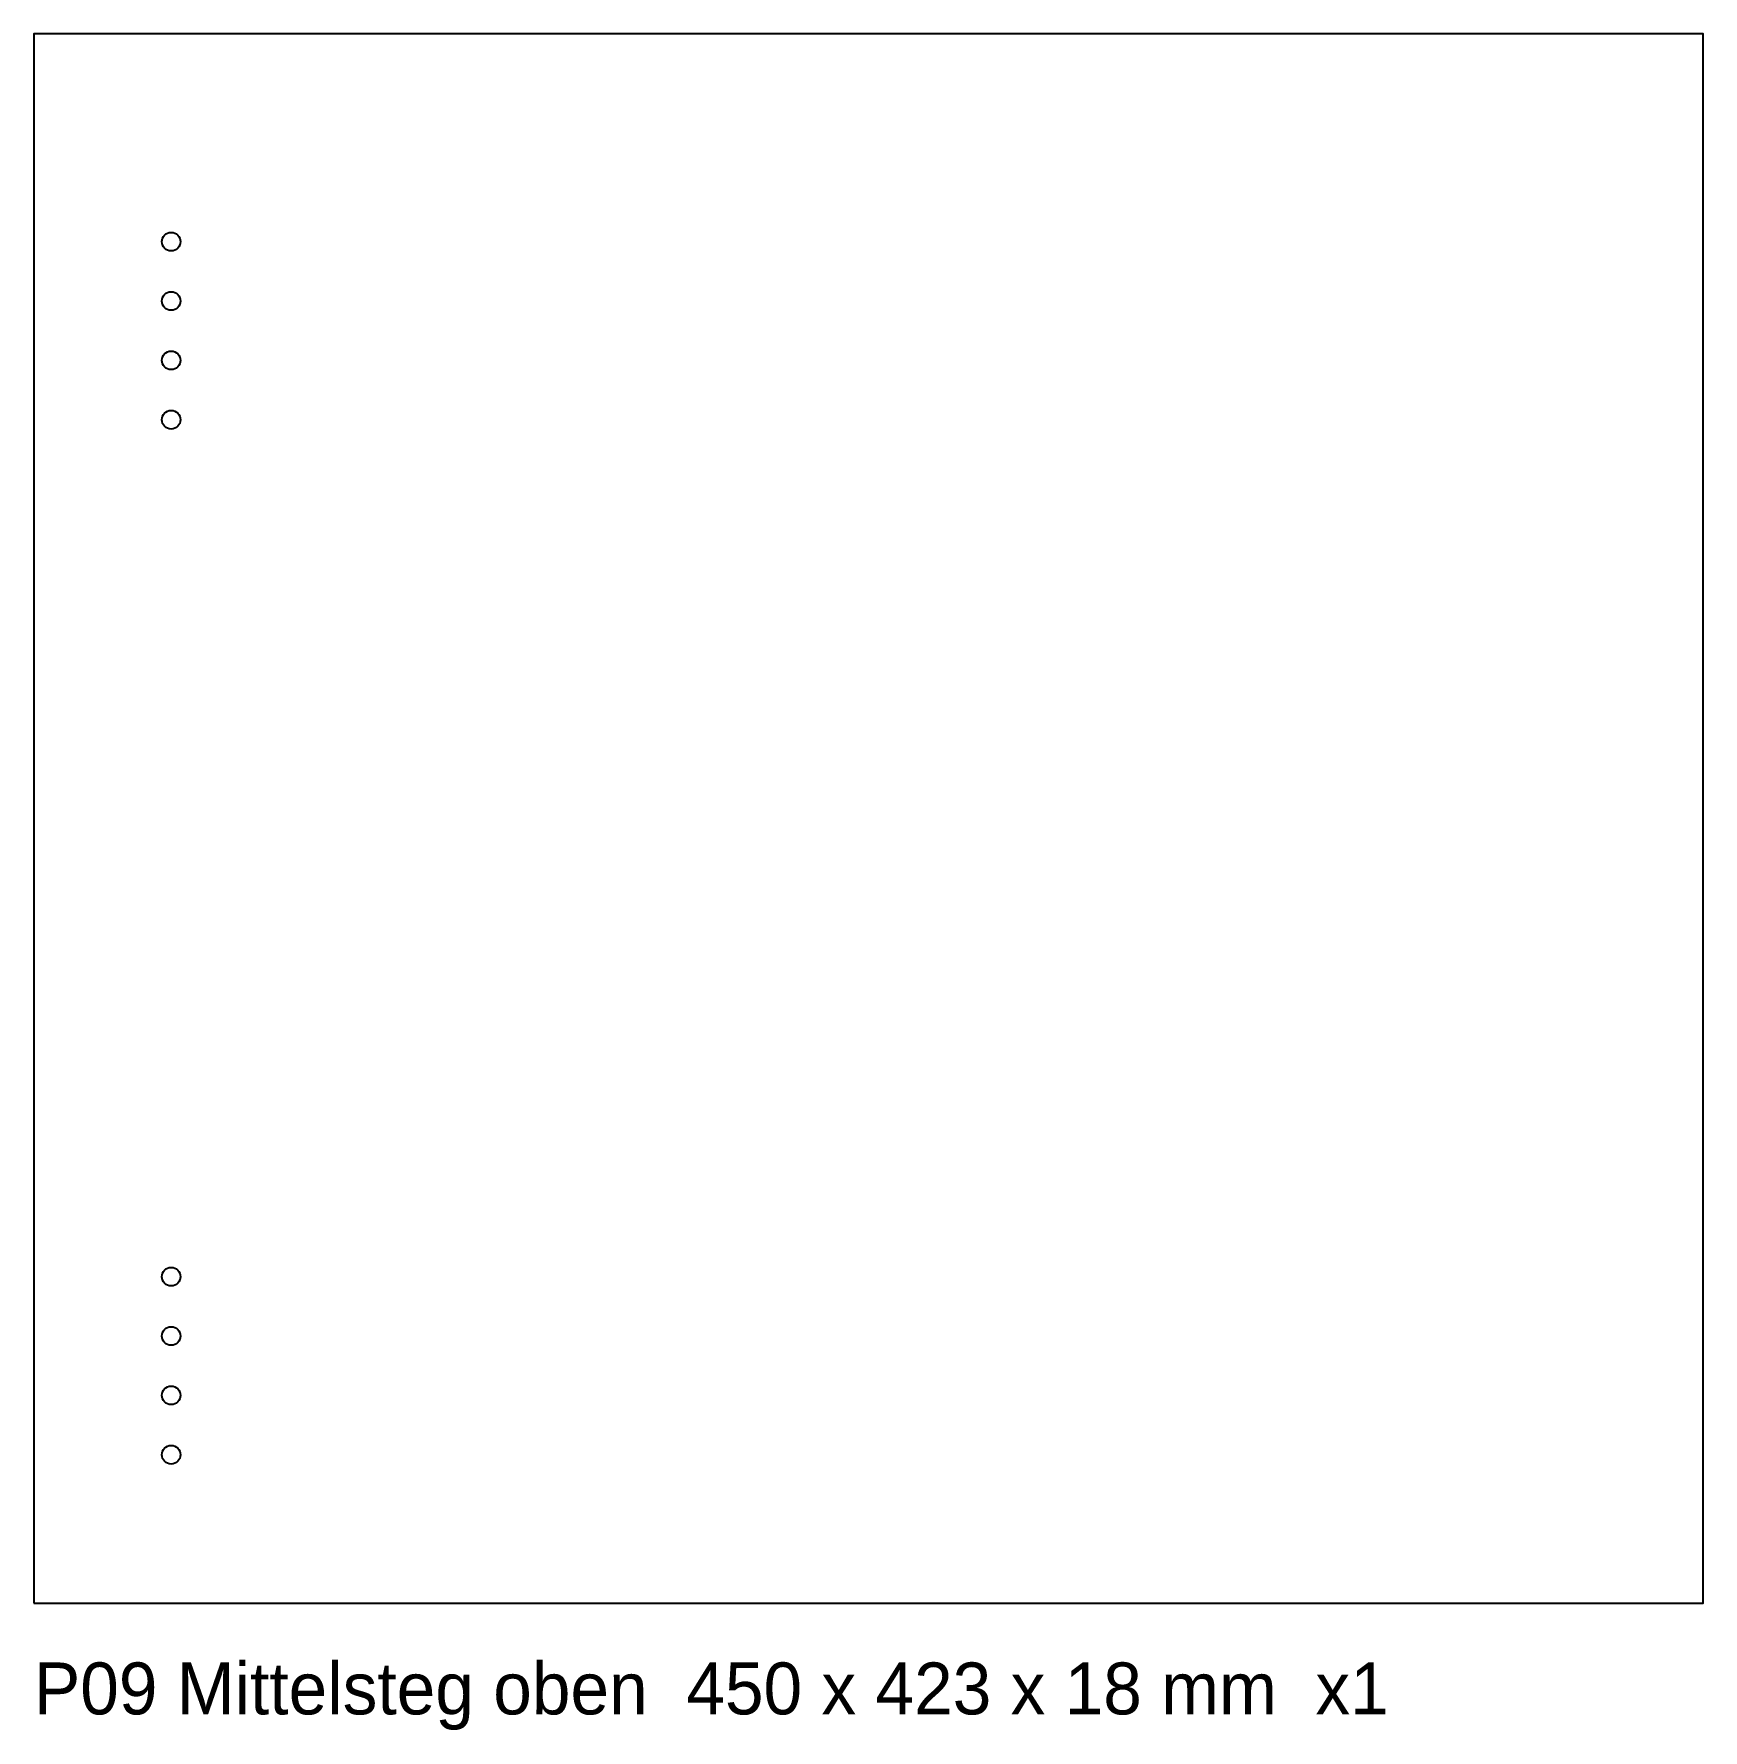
# Model space of a CAD drawing. Header units: millimetres. Extents: x 0 to 450, y -34 to 423.
import ezdxf

# ---------------------------------------------------------------- set-up
doc = ezdxf.new("R2010")
doc.units = ezdxf.units.MM
for name, color, linetype in [('HOLES', 1, 'Continuous'), ('OUTLINE', 7, 'Continuous'), ('TEXT', 8, 'Continuous')]:
    doc.layers.add(name, color=color, linetype=linetype)

msp = doc.modelspace()

# ---------------------------------------------------------------- linework, layer by layer
at = {"layer": 'HOLES'}
for centre in [(37, 367), (37, 351), (37, 335), (37, 319), (37, 88), (37, 72), (37, 56), (37, 40)]:
    msp.add_circle(centre, 2.5, dxfattribs=at)
at = {"layer": 'OUTLINE'}
msp.add_lwpolyline([(0, 0), (450, 0), (450, 423), (0, 423)], close=True, dxfattribs=at)

# ---------------------------------------------------------------- texts
at = {"layer": 'TEXT'}
msp.add_text('P09 Mittelsteg oben  450 x 423 x 18 mm  x1', height=14, dxfattribs=at).set_placement((0, -30))

doc.saveas('drawing.dxf')
